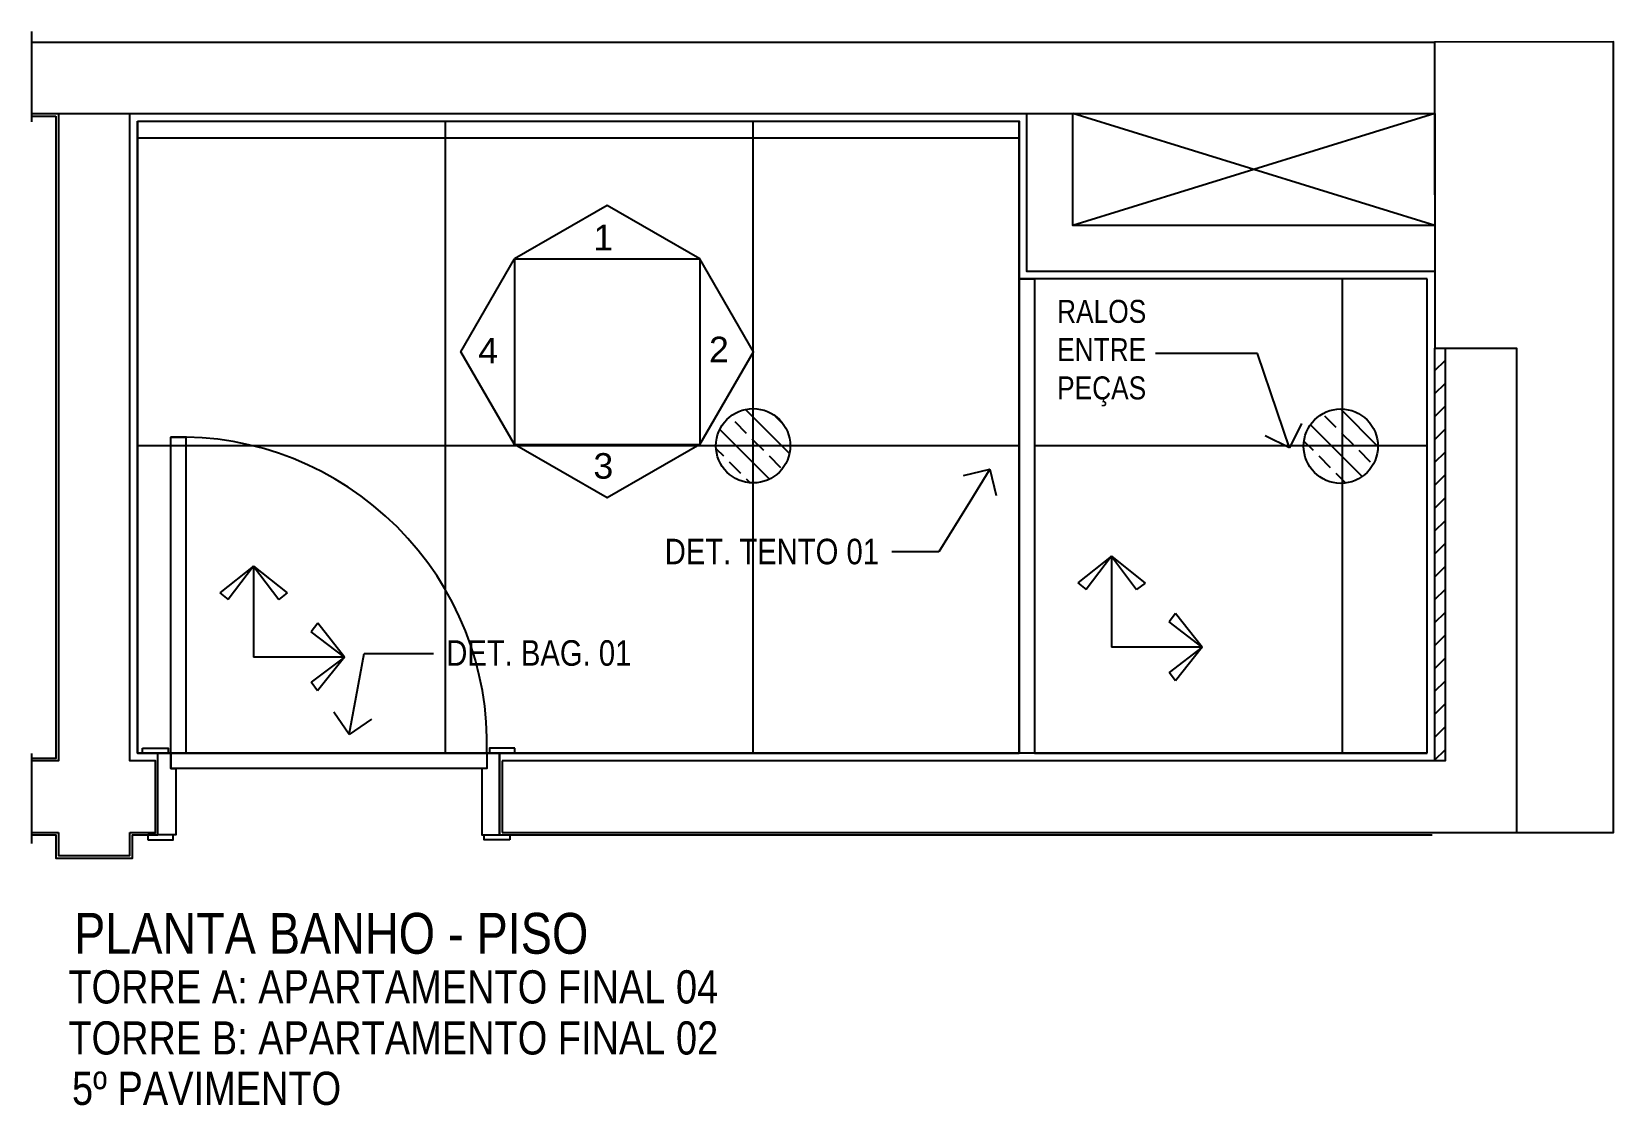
# Model space of a CAD drawing. Header units: metres. Extents: x 3 to 168, y -142 to 28.
# Drawn here: x 28.112 to 31.214, y -81.239 to -79.134 of the extents above; entities that cross this region are included whole.
import ezdxf
from ezdxf import colors
from ezdxf.entities.mleader import LeaderData, LeaderLine
from ezdxf.math import Vec2, Vec3

# ---------------------------------------------------------------- set-up
doc = ezdxf.new("R2010")
doc.units = ezdxf.units.M
doc.linetypes.add('DASHEDX2', pattern=[1.5, 1, -0.5])
for name, color, linetype in [('ARQ-ALV ACAB', 4, 'Continuous'), ('ARQ-ALV OSSO', 5, 'Continuous'), ('ARQ-AUX', 7, 'Continuous'), ('ARQ-AUX1', 1, 'Continuous'), ('ARQ-AUX2', 2, 'Continuous'), ('ARQ-CAX @ 1', 1, 'Continuous'), ('ARQ-CERÂMICA', 7, 'Continuous'), ('ARQ-ENCH', 1, 'Continuous'), ('ARQ-PRJ', 7, 'DASHEDX2'), ('ARQ-SIM', 1, 'Continuous'), ('ARQ-TXT', 2, 'Continuous')]:
    doc.layers.add(name, color=color, linetype=linetype)
doc.styles.add('Adesa', font='ARIALN.TTF')
doc.styles.add('Arial', font='arial.ttf')

# ---------------------------------------------------------------- blocks, each defined once
blk = doc.blocks.new('*U187')
for points in [[(-0.665, 0.02), (-0.615, 0.02), (-0.615, 0.01), (-0.665, 0.01)], [(0.045, 0.02), (-0.005, 0.02), (-0.005, 0.01), (0.045, 0.01)], [(-0.675, -0.16), (-0.625, -0.16), (-0.625, -0.15), (-0.675, -0.15)], [(0, -0.15), (0, -0.77), (-0.03, -0.77), (-0.03, -0.15)], [(0.055, -0.16), (0.005, -0.16), (0.005, -0.15), (0.055, -0.15)]]:
    blk.add_lwpolyline(points, close=True)
for points in [[(-0.66, -0.15), (-0.62, -0.15), (-0.62, -0.12), (-0.61, -0.12), (-0.61, 0.01), (-0.645, 0.01), (-0.645, -0.15)], [(0.04, -0.15), (0, -0.15), (0, -0.12), (-0.01, -0.12), (-0.01, 0.01), (0.025, 0.01), (0.025, -0.15)]]:
    blk.add_lwpolyline(points)
at = {"layer": 'ARQ-PRJ'}
blk.add_arc((-0.0179, -0.1679), 0.6024, 178.2986, 271.7014, dxfattribs=at)
blk = doc.blocks.new('VISTA')
at = {"layer": 'ARQ-SIM'}
blk.add_lwpolyline([(-0.00525, -0.00909), (-0.00525, 0.00909), (0, 0)], close=True, dxfattribs=at)
at = {"layer": 'ARQ-SIM', "color": 5, "style": 'Adesa'}
blk.add_attdef('4', (-0.0019, -0.00135), '', height=0.0025, rotation=90, dxfattribs=at)
blk = doc.blocks.new('_Open90')
at = {"color": 0, "linetype": 'ByBlock', "lineweight": -2}
for p, q in [((-0.5, 0.5), (0, 0)), ((0, 0), (-1, 0)), ((0, 0), (-0.5, -0.5))]:
    blk.add_line(p, q, dxfattribs=at)
blk = doc.blocks.new('PL RALO')
at = {"layer": 'ARQ-AUX2'}
h = blk.add_hatch(dxfattribs=at)
h.set_pattern_fill('BRASS', color=8, scale=0.01, angle=315)
h.set_pattern_definition([(315, (-278.116365, 1040.018154), (0.0449012806, 0.0449012806), []), (315, (-278.093914, 1040.040605), (0.0449012806, 0.0449012806), [0.03175, -0.015875])])
edge = h.paths.add_edge_path()
edge.add_arc((0, 0), 0.0729, 270, 630)
blk.add_circle((0, 0), 0.0729, dxfattribs=at)
blk = doc.blocks.new('Seta para pag.piso')
for p, q in [((0, 0.1126), (-0.0418, 0.0796)), ((0, 0.1126), (-0.0312, 0.0715)), ((0, 0.1126), (0, 0)), ((0, 0.1126), (0.0418, 0.0795)), ((0, 0.1126), (0.0312, 0.0715)), ((-0.0418, 0.0796), (-0.0312, 0.0715)), ((0.0418, 0.0795), (0.0312, 0.0715)), ((-0.1126, 0), (-0.0795, 0.0418)), ((-0.0795, 0.0418), (-0.0715, 0.0312)), ((-0.1126, 0), (-0.0715, 0.0312)), ((-0.1126, 0), (0, 0)), ((-0.1126, 0), (-0.0796, -0.0418)), ((-0.1126, 0), (-0.0715, -0.0312)), ((-0.0796, -0.0418), (-0.0715, -0.0312))]:
    blk.add_line(p, q)
blk = doc.blocks.new('AREAS MOLHADAS')
at = {"layer": 'ARQ-CERÂMICA'}
h = blk.add_hatch(dxfattribs=at)
h.set_pattern_fill('NET', color=256, scale=0.19)
h.set_pattern_definition([(0, (28.32, -80.5487), (0, 0.60325), []), (90, (28.32, -80.5487), (-0.60325, 4e-17), [])])
h.paths.add_polyline_path([(28.32, -79.3094), (30.0488, -79.3094), (30.0488, -80.5487), (28.32, -80.5487)])
h = blk.add_hatch(dxfattribs=at)
h.set_pattern_fill('NET', color=256, scale=0.19)
h.set_pattern_definition([(0, (30.0788, -80.5487), (0, 0.60325), []), (90, (30.0788, -80.5487), (-0.60325, 4e-17), [])])
h.paths.add_polyline_path([(30.8488, -79.6187), (30.0788, -79.6187), (30.0788, -80.5487), (30.8488, -80.5487)])
at = {"layer": 'ARQ-ENCH'}
h = blk.add_hatch(dxfattribs=at)
h.set_pattern_fill('ANSI31', color=256, scale=0.01)
h.set_pattern_definition([(45, (31.21383, -81.603668), (-0.02245064, 0.02245064), [])])
h.paths.add_polyline_path([(30.8638, -79.7544), (30.8838, -79.7544), (30.8838, -80.5637), (30.8638, -80.5637)])
at = {"layer": 'ARQ-ALV ACAB'}
for p, q in [((30.8488, -80.5487), (29.03, -80.5487)), ((29.03, -80.5487), (29.03, -80.7087)), ((29.03, -80.7087), (30.8588, -80.7087))]:
    blk.add_line(p, q, dxfattribs=at)
for points in [[(28.1124, -79.2994), (28.16, -79.2994)], [(28.16, -79.2994), (28.16, -80.5587), (28.1124, -80.5587)], [(28.1124, -80.7087), (28.16, -80.7087), (28.16, -80.7543), (28.31, -80.7543), (28.31, -80.7087), (28.36, -80.7087), (28.36, -80.5487), (28.32, -80.5487), (28.32, -79.3094)]]:
    blk.add_lwpolyline(points, dxfattribs=at)
at = {"layer": 'ARQ-ALV ACAB', "elevation": 0}
for points in [[(28.32, -79.3094), (30.0488, -79.3094)], [(30.8488, -79.6187), (30.0488, -79.6187), (30.0488, -79.3094)], [(30.8488, -80.5487), (30.8488, -79.6187)]]:
    blk.add_lwpolyline(points, dxfattribs=at)
at = {"layer": 'ARQ-ALV OSSO'}
for p, q in [((29.035, -80.5637), (29.035, -80.7037)), ((29.035, -80.7037), (31.0238, -80.7037))]:
    blk.add_line(p, q, dxfattribs=at)
for points in [[(28.1124, -79.1544), (30.8629, -79.1544)], [(30.8629, -79.1544), (30.8638, -79.7544), (31.0238, -79.7544), (31.0238, -80.7037), (31.2138, -80.7037), (31.2138, -79.1539), (30.8629, -79.1544)], [(28.1124, -79.2944), (30.8638, -79.2944)], [(28.165, -79.2944), (28.165, -80.5637), (28.1124, -80.5637)], [(28.305, -80.7037), (28.355, -80.7037), (28.355, -80.5637), (28.305, -80.5637), (28.305, -79.2944)], [(28.1124, -80.7037), (28.165, -80.7037)]]:
    blk.add_lwpolyline(points, dxfattribs=at)
at = {"layer": 'ARQ-ALV OSSO', "elevation": 0}
for points in [[(30.8638, -79.6037), (30.0638, -79.6037), (30.0638, -79.2944)], [(30.8838, -79.7544), (30.8838, -80.5637)], [(30.8838, -80.5637), (29.035, -80.5637)], [(28.165, -80.7037), (28.165, -80.7493), (28.305, -80.7493), (28.305, -80.7037)]]:
    blk.add_lwpolyline(points, dxfattribs=at)
blk.add_lwpolyline([(30.1538, -79.2944), (30.8638, -79.2944), (30.8638, -79.5137), (30.1538, -79.5137)], close=True, dxfattribs=at)
at = {"layer": 'ARQ-AUX'}
for points in [[(28.1124, -79.1337), (28.1124, -79.3108)], [(28.1124, -80.5488), (28.1124, -80.7258)]]:
    blk.add_lwpolyline(points, dxfattribs=at)
at = {"layer": 'ARQ-AUX1', "elevation": 0}
blk.add_lwpolyline([(30.0488, -79.6187), (30.0788, -79.6187), (30.0788, -80.5487), (30.0488, -80.5487)], close=True, dxfattribs=at)
at = {"layer": 'ARQ-AUX1'}
blk.add_lwpolyline([(28.385, -80.5487), (29.005, -80.5487), (29.005, -80.5787), (28.385, -80.5787)], close=True, dxfattribs=at)
at = {"layer": 'ARQ-CERÂMICA'}
blk.add_lwpolyline([(28.32, -79.3094), (30.0488, -79.3094), (30.0488, -80.5487), (28.32, -80.5487)], close=True, dxfattribs=at)
at = {"layer": 'ARQ-ENCH'}
blk.add_lwpolyline([(30.8638, -79.7544), (30.8838, -79.7544), (30.8838, -80.5637), (30.8638, -80.5637)], close=True, dxfattribs=at)
at = {"layer": 'ARQ-SIM', "elevation": 0}
blk.add_lwpolyline([(30.8638, -79.5137), (30.1538, -79.2944)], dxfattribs=at)
at = {"layer": 'ARQ-SIM'}
blk.add_lwpolyline([(30.8639, -79.2944), (30.1538, -79.5137)], dxfattribs=at)
at = {"layer": 'ARQ-CAX @ 1', "rotation": 180}
blk.add_blockref('*U187', (28.385, -80.6987), dxfattribs=at)
at = {"layer": 'ARQ-CERÂMICA'}
for p in [(29.5271, -79.9458), (30.6793, -79.9465)]:
    blk.add_blockref('PL RALO', p, dxfattribs=at)
at = {"layer": 'ARQ-CERÂMICA', "xscale": 1.58230973583663, "yscale": 1.58230973583663, "zscale": 1.58230973583663, "rotation": 270}
for p in [(30.2296, -80.3406), (28.5474, -80.36)]:
    blk.add_blockref('Seta para pag.piso', p, dxfattribs=at)
at = {"layer": 'ARQ-SIM', "ltscale": 0.03}
ref = blk.add_blockref('VISTA', (29.2409, -79.4744), dxfattribs=dict(at, xscale=-20.00000000011565, yscale=20.00000000011565, zscale=20.00000000011565, rotation=270))
ref.add_attrib('4', '1', (29.2139, -79.5624), dxfattribs={"color": 3, "height": 0.05, "style": 'Arial'})
ref = blk.add_blockref('VISTA', (28.954, -79.7613), dxfattribs=dict(at, xscale=20.00000000011565, yscale=20.00000000011565, zscale=20.00000000011565, rotation=180))
ref.add_attrib('4', '4', (28.988, -79.7842), dxfattribs={"color": 3, "height": 0.05, "style": 'Arial'})
ref = blk.add_blockref('VISTA', (29.5278, -79.7613), dxfattribs=dict(at, xscale=-20.00000000011565, yscale=20.00000000011565, zscale=20.00000000011565, rotation=180))
ref.add_attrib('4', '2', (29.4406, -79.7819), dxfattribs={"color": 3, "height": 0.05, "style": 'Arial'})
ref = blk.add_blockref('VISTA', (29.2409, -80.0481), dxfattribs=dict(at, xscale=20.00000000011565, yscale=20.00000000011565, zscale=20.00000000011565, rotation=270))
ref.add_attrib('4', '3', (29.2139, -80.0102), dxfattribs={"color": 3, "height": 0.05, "style": 'Arial'})
at = {"layer": 'ARQ-TXT', "ltscale": 0.5, "style": 'Adesa'}
blk.add_text('PLANTA BANHO - PISO', height=0.08, dxfattribs=at).set_placement((28.1957, -80.9417, 0))
at = {"layer": 'ARQ-TXT', "style": 'Adesa'}
for s, p in [('TORRE A: APARTAMENTO FINAL 04', (28.1844, -81.0392, 217.9394)), ('TORRE B: APARTAMENTO FINAL 02 ', (28.1844, -81.1393, 217.9394)), ('5º PAVIMENTO', (28.1915, -81.2381, 326.909))]:
    blk.add_text(s, height=0.065, dxfattribs=at).set_placement(p)
at = {"layer": 'ARQ-SIM'}
ml = blk.add_multileader_mtext('Standard', dxfattribs=at)
ml.set_content('RALOS ENTRE PEÇAS', color=2, style='Adesa')
ml.set_leader_properties(color=256)
ml.set_arrow_properties(name='OPEN90')
ml.build(insert=Vec2(0, 0))
ml.multileader.update_dxf_attribs({"text_left_attachment_type": 2, "text_right_attachment_type": 2, "dogleg_length": 0.2, "arrow_head_size": 0.075})
ctx = ml.context
ctx.base_point, ctx.char_height, ctx.arrow_head_size, ctx.landing_gap_size, ctx.plane_origin = Vec3(30.0981, -79.7645), 0.045, 0.075, 0.025, Vec3(30.7398, -79.8934)
ctx.left_attachment, ctx.right_attachment = 2, 2
notes = []
notes.append((ctx, [(1, (1, 1, 0), (30.5162, -79.7645), (-1, 0), 0.2, [(0, [(30.5785, -79.9495)], 0, [])])]))
ctx.mtext.insert, ctx.mtext.width, ctx.mtext.flow_direction = Vec3(30.1231, -79.6597), 0.142536, 5
ml = blk.add_multileader_mtext('Standard', dxfattribs=at)
ml.set_content('DET. TENTO 01', color=2, style='Adesa')
ml.set_leader_properties(color=256)
ml.set_arrow_properties(name='OPEN90')
ml.build(insert=Vec2(0, 0))
ml.multileader.update_dxf_attribs({"text_left_attachment_type": 2, "text_right_attachment_type": 2, "dogleg_length": 0.2, "arrow_head_size": 0.075})
ctx = ml.context
ctx.base_point, ctx.char_height, ctx.arrow_head_size, ctx.landing_gap_size, ctx.plane_origin = Vec3(29.3436, -80.154), 0.05, 0.075, 0.025, Vec3(29.9782, -80.1506)
ctx.left_attachment, ctx.right_attachment, ctx.text_align_type = 2, 2, 2
notes.append((ctx, [(0, (1, 1, 0), (29.8909, -80.154), (-1, 0), 0.0921, [(0, [(29.9913, -79.9917)], 0, [])])]))
ctx.mtext.insert, ctx.mtext.alignment, ctx.mtext.flow_direction = Vec3(29.7738, -80.1281), 3, 5
ml = blk.add_multileader_mtext('Standard', dxfattribs=at)
ml.set_content('DET. BAG. 01', color=2, style='Adesa')
ml.set_leader_properties(color=256)
ml.set_arrow_properties(name='OPEN90')
ml.build(insert=Vec2(0, 0))
ml.multileader.update_dxf_attribs({"text_left_attachment_type": 2, "text_right_attachment_type": 2, "dogleg_length": 0.2, "arrow_head_size": 0.075})
ctx = ml.context
ctx.base_point, ctx.char_height, ctx.arrow_head_size, ctx.landing_gap_size, ctx.plane_origin = Vec3(28.9004, -80.3528), 0.05, 0.075, 0.025, Vec3(28.7223, -80.6378)
ctx.left_attachment, ctx.right_attachment = 2, 2
notes.append((ctx, [(1, (1, 1, 0), (28.7646, -80.3528), (1, 0), 0.1358, [(0, [(28.735, -80.5118)], 0, [])])]))
ctx.mtext.insert, ctx.mtext.flow_direction = Vec3(28.9254, -80.327), 5
for ctx, leaders in notes:
    for number, flags, end, landing, length, lines in leaders:
        leader = LeaderData()
        leader.index, (leader.has_last_leader_line, leader.has_dogleg_vector, leader.attachment_direction) = number, flags
        leader.last_leader_point, leader.dogleg_vector, leader.dogleg_length = Vec3(end), Vec3(landing), length
        for number, points, colour, breaks in lines:
            line = LeaderLine()
            line.index, line.vertices, line.color, line.breaks = number, Vec3.list(points), colors.encode_raw_color(colour), breaks
            leader.lines.append(line)
        ctx.leaders.append(leader)

msp = doc.modelspace()

# ---------------------------------------------------------------- block references
msp.add_blockref('AREAS MOLHADAS', (0, 0))

doc.saveas('drawing.dxf')
